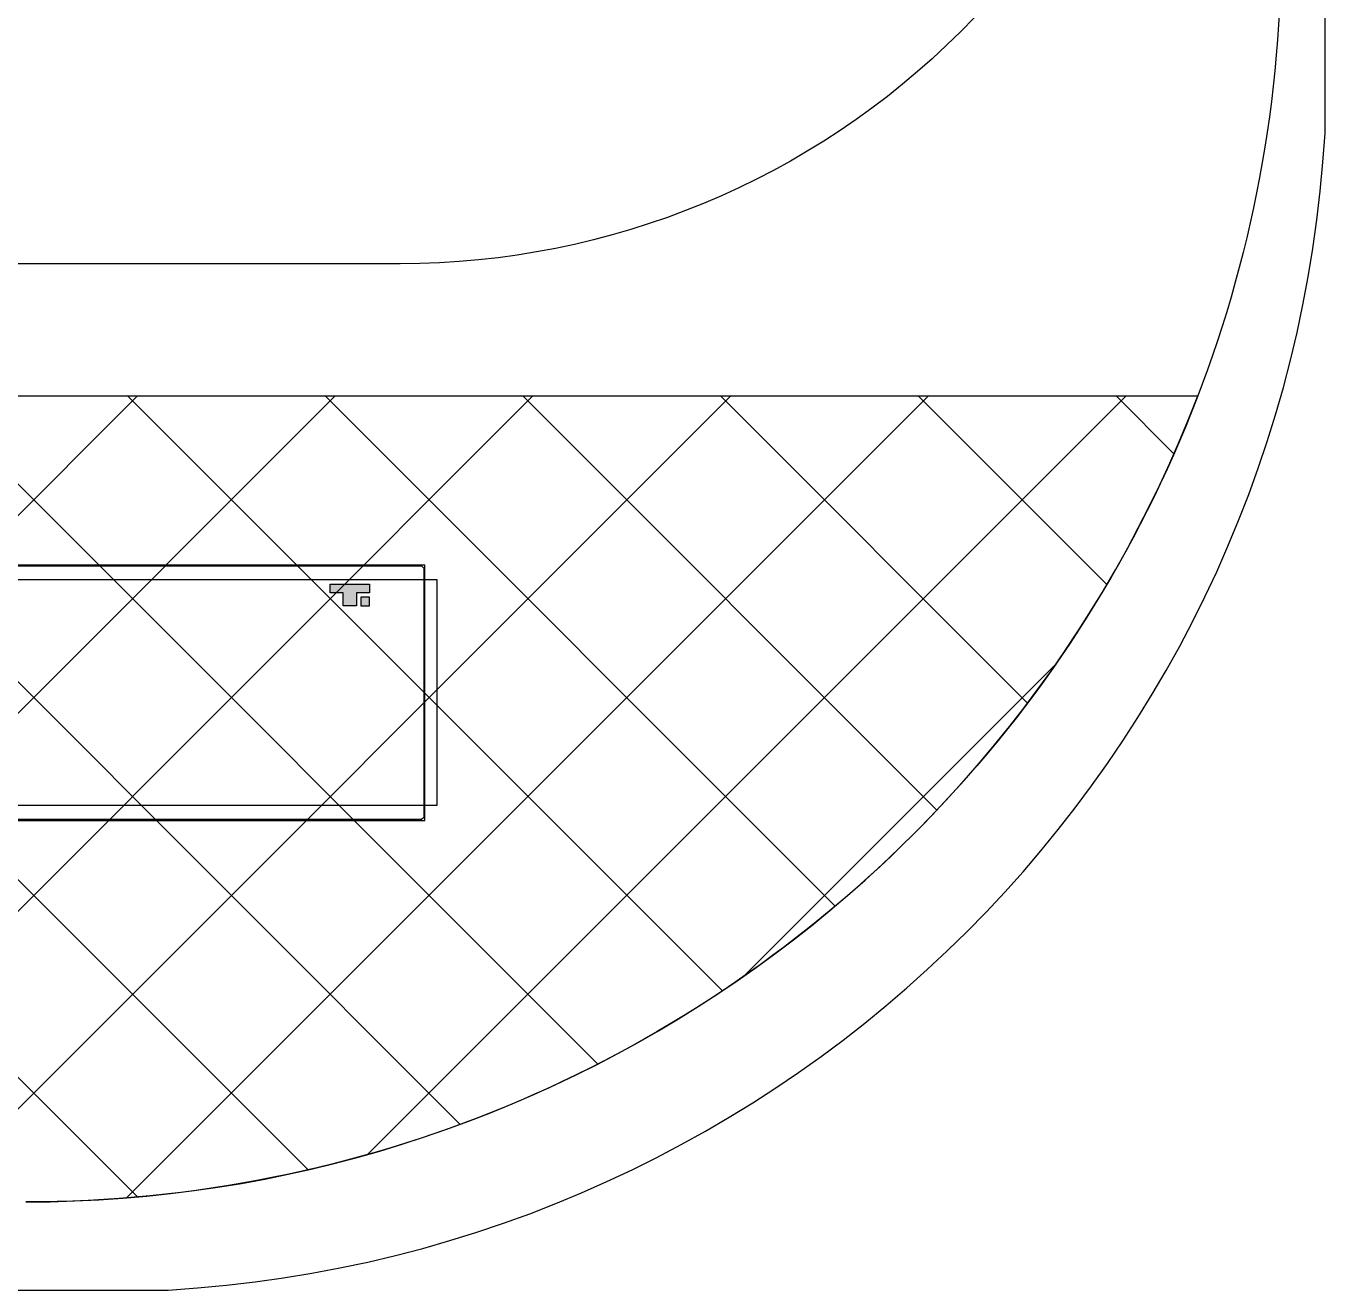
# Model space of a CAD drawing. Header units: inches. Extents: x 3998 to 4235, y -1783 to -1623.
# Drawn here: x 4062.903 to 4065.853, y -1698.874 to -1696.005 of the extents above; entities that cross this region are included whole.
import ezdxf

# ---------------------------------------------------------------- set-up
doc = ezdxf.new("R2010")
doc.units = ezdxf.units.IN
doc.header["$LTSCALE"] = 0.2
doc.header["$MEASUREMENT"] = 0
for name, color, linetype in [('5剖面线层', 2, 'Continuous'), ('B_M.drawing', 7, 'Continuous'), ('L127.drawing', 1, 'Continuous'), ('LAYOUT.drawing', 7, 'Continuous'), ('OUTLINE.drawing', 5, 'Continuous')]:
    doc.layers.add(name, color=color, linetype=linetype)

# ---------------------------------------------------------------- blocks, each defined once
blk = doc.blocks.new('ic_GC')
at = {"layer": 'B_M.drawing'}
blk.add_lwpolyline([(-7.65, -0.29), (-7.65, 0.29), (7.65, 0.29), (7.65, 0.2855), (7.6455, 0.2855), (7.643, 0.288), (-7.643, 0.288), (-7.648, 0.283), (-7.648, -0.283), (-7.643, -0.288), (7.643, -0.288), (7.648, -0.283), (7.648, 0.283), (7.6455, 0.2855), (7.65, 0.2855), (7.65, -0.29), (-7.65, -0.29)], close=True, dxfattribs=at)
blk = doc.blocks.new('ic_mark_r')
at = {"layer": '5剖面线层'}
h = blk.add_hatch(color=3, dxfattribs=at)
h.dxf.hatch_style = 1
h.paths.add_polyline_path([(0.045, 0.02495), (0.045, 0.00505), (0.015, 0.00505), (0.015, -0.02495), (-0.015, -0.02495), (-0.015, 0.00505), (-0.045, 0.00505), (-0.045, 0.02495)])
h.paths.add_polyline_path([(0.025, -0.02495), (0.045, -0.02495), (0.045, -0.00495), (0.025, -0.00495)])
at = {"layer": 'OUTLINE.drawing'}
for points in [[(0.045, 0.02495), (0.045, 0.00505), (0.015, 0.00505), (0.015, -0.02495), (-0.015, -0.02495), (-0.015, 0.00505), (-0.045, 0.00505), (-0.045, 0.02495), (0.045, 0.02495)], [(0.025, -0.02495), (0.045, -0.02495), (0.045, -0.00495), (0.025, -0.00495), (0.025, -0.02495)]]:
    blk.add_lwpolyline(points, close=True, dxfattribs=at)
blk = doc.blocks.new('ic_89v3_spec_out_line')
at = {"layer": 'L127.drawing'}
blk.add_lwpolyline([(-7.6775, -0.2565), (7.6775, -0.2565), (7.6775, 0.2565), (-7.6775, 0.2565), (-7.6775, -0.2565)], close=True, dxfattribs=at)
blk.add_lwpolyline([(-7.6775, -0.2565), (7.6775, -0.2565), (7.6775, 0.2565), (-7.6775, 0.2565), (-7.6775, -0.2565)], close=True, dxfattribs=at)
blk.add_lwpolyline([(-7.6775, -0.2565), (7.6775, -0.2565), (7.6775, 0.2565), (-7.6775, 0.2565), (-7.6775, -0.2565)], close=True, dxfattribs=at)
blk = doc.blocks.new('ic_89v3_spec_pad_location')
blk.add_blockref('ic_89v3_spec_out_line', (0, 0))
blk = doc.blocks.new('ic_all')
at = {"xscale": -1}
for name, p in [('ic_GC', (-0.71194, -0.08845)), ('ic_89v3_spec_pad_location', (-0.71194, -0.08795))]:
    blk.add_blockref(name, p, dxfattribs=at)
blk.add_blockref('ic_mark_r', (6.76806, 0.1335))

msp = doc.modelspace()

# ---------------------------------------------------------------- hatches: boundary and pattern name
h = msp.add_hatch()
h.set_pattern_fill('ANSI37', color=256, scale=0.1, style=0)
h.set_pattern_definition([(45, (2726.88258, -2125.6633), (-0.2245064, 0.2245064), []), (135, (2726.88258, -2125.6633), (-0.2245064, -0.2245064), [])])
edge = h.paths.add_edge_path()
edge.add_line((4046.7526, -1696.8444), (4065.5642, -1696.8444))
edge.add_arc((4049.4138, -1695.8244), 2.85, 200.971, 270)
edge.add_line((4049.4138, -1698.6744), (4062.903, -1698.6744))
edge.add_arc((4062.903, -1695.8244), 2.85, 270, 339.029)

# ---------------------------------------------------------------- linework, layer by layer
at = {"color": 6}
msp.add_lwpolyline([(4049.6138, -1662.8924), (4062.703, -1662.8924, -0.414214), (4065.553, -1665.7424), (4065.553, -1694.7444, -0.414214), (4063.753, -1696.5444), (4048.5638, -1696.5444, -0.414214), (4046.7638, -1694.7444), (4046.7638, -1665.7424, -0.414214)], format="xyb", close=True, dxfattribs=at)
at = {"layer": 'LAYOUT.drawing'}
for p, q in [((4065.853, -1696.2476), (4065.853, -1665.2192)), ((4046.7526, -1696.8444), (4065.5642, -1696.8444))]:
    msp.add_line(p, q, dxfattribs=at)
at = {"layer": 'LAYOUT.drawing', "color": 4}
msp.add_lwpolyline([(4065.753, -1695.8244, -0.414214), (4062.903, -1698.6744, 0.310647), (4065.5642, -1696.8444)], format="xyb", dxfattribs=at)
at = {"layer": 'LAYOUT.drawing'}
msp.add_lwpolyline([(4046.4638, -1696.2476, 0.3807), (4049.0907, -1698.8744), (4063.2262, -1698.8744, 0.3807), (4065.853, -1696.2476)], format="xyb", dxfattribs=at)

# ---------------------------------------------------------------- block references
msp.add_blockref('ic_all', (4056.8704, -1697.4299))

doc.saveas('drawing.dxf')
